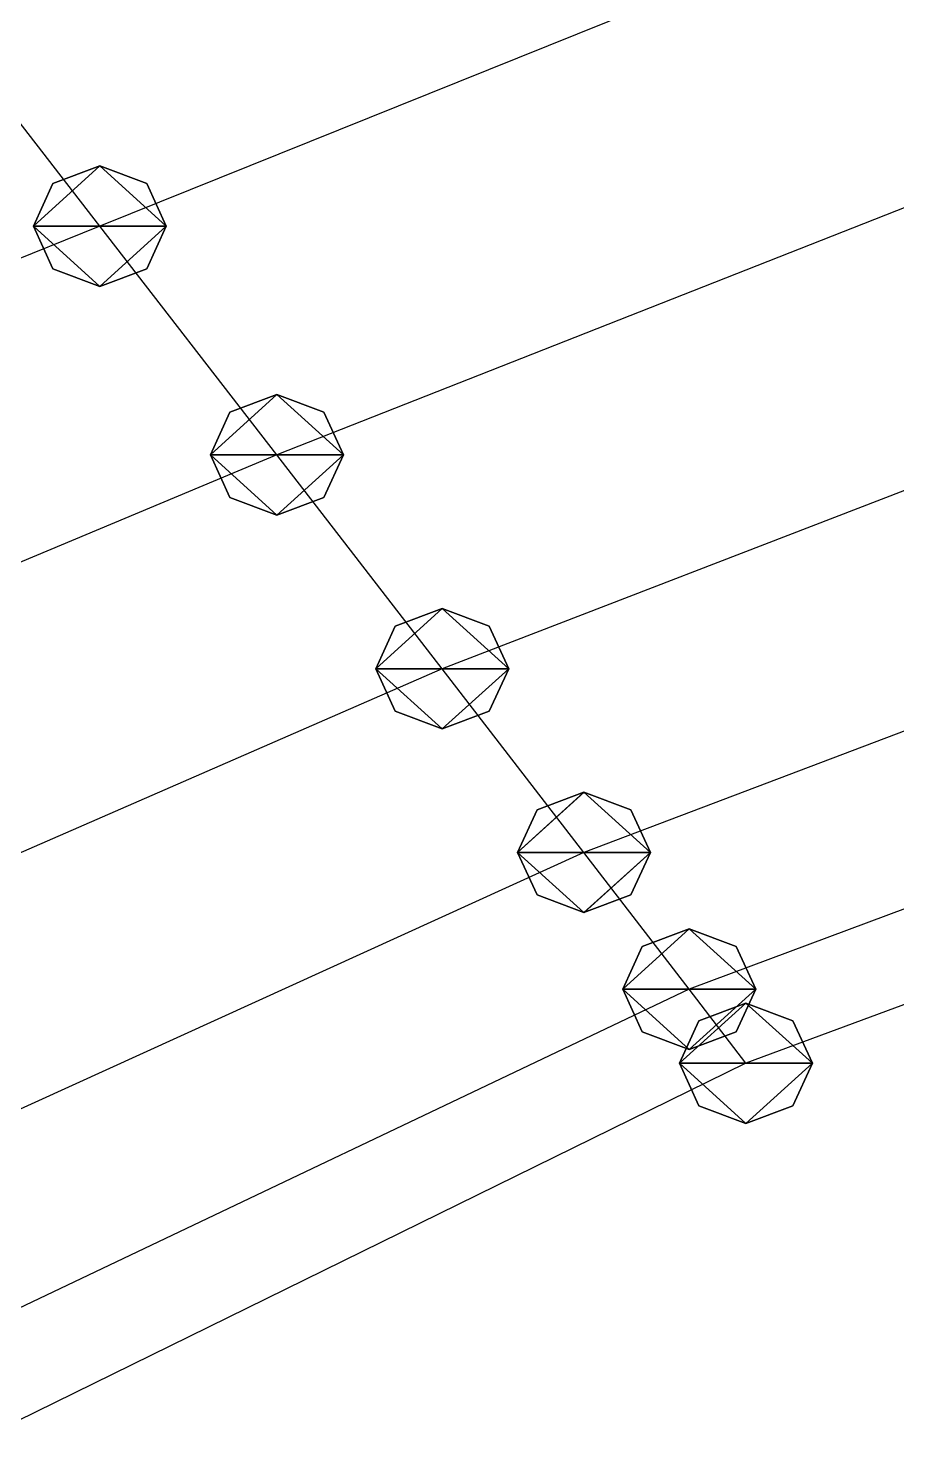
# Model space of a CAD drawing. Header units: metres. Extents: x -75 to 75, y -50 to 48.
# Drawn here: x -14.24 to -1.18, y -21.05 to 0.34 of the extents above; entities that cross this region are included whole.
import ezdxf

# ---------------------------------------------------------------- set-up
doc = ezdxf.new("R2010")
doc.units = ezdxf.units.M

msp = doc.modelspace()

# ---------------------------------------------------------------- linework, layer by layer
for p, q in [((-1.5900269, 2.034809, -205.29073), (-13.167967, -2.6319313, -209.17563)), ((-13.167967, -2.6319313, -209.17563), (-15.832083, 0.8082504, -208.72427)), ((1.3711014, -1.3933296, -205.37889), (-10.503803, -6.0720673, -209.6272)), ((-13.167967, -1.7256187, -209.59824), (-13.875073, -1.9910715, -209.47446)), ((-13.167967, -1.7256187, -209.59824), (-13.875073, -1.9910715, -209.47446)), ((-13.167967, -1.7256187, -209.59824), (-13.875073, -1.9910715, -209.47446)), ((-13.167967, -1.7256187, -209.59824), (-13.875073, -1.9910715, -209.47446)), ((-12.46086, -1.9910715, -209.47446), (-13.167967, -1.7256187, -209.59824)), ((-12.46086, -1.9910715, -209.47446), (-13.167967, -1.7256187, -209.59824)), ((-12.46086, -1.9910715, -209.47446), (-13.167967, -1.7256187, -209.59824)), ((-12.46086, -1.9910715, -209.47446), (-13.167967, -1.7256187, -209.59824)), ((-13.875073, -1.9910715, -209.47446), (-14.167967, -2.6319313, -209.17563)), ((-13.875073, -1.9910715, -209.47446), (-14.167967, -2.6319313, -209.17563)), ((-13.875073, -1.9910715, -209.47446), (-14.167967, -2.6319313, -209.17563)), ((-13.875073, -1.9910715, -209.47446), (-14.167967, -2.6319313, -209.17563)), ((-12.167967, -2.6319313, -209.17563), (-12.46086, -1.9910715, -209.47446)), ((-12.167967, -2.6319313, -209.17563), (-12.46086, -1.9910715, -209.47446)), ((-12.167967, -2.6319313, -209.17563), (-12.46086, -1.9910715, -209.47446)), ((-12.167967, -2.6319313, -209.17563), (-12.46086, -1.9910715, -209.47446)), ((-13.167967, -2.6319313, -209.17563), (-24.745731, -7.298603, -213.06104)), ((-14.167967, -2.6319313, -209.17563), (-13.875073, -3.2727911, -208.8768)), ((-14.167967, -2.6319313, -209.17563), (-13.875073, -3.2727911, -208.8768)), ((-14.167967, -2.6319313, -209.17563), (-13.875073, -3.2727911, -208.8768)), ((-14.167967, -2.6319313, -209.17563), (-13.875073, -3.2727911, -208.8768)), ((-10.503803, -6.0720673, -209.6272), (-13.167967, -2.6319313, -209.17563)), ((-12.46086, -3.2727911, -208.8768), (-12.167967, -2.6319313, -209.17563)), ((-12.46086, -3.2727911, -208.8768), (-12.167967, -2.6319313, -209.17563)), ((-12.46086, -3.2727911, -208.8768), (-12.167967, -2.6319313, -209.17563)), ((-12.46086, -3.2727911, -208.8768), (-12.167967, -2.6319313, -209.17563)), ((-13.875073, -3.2727911, -208.8768), (-13.167967, -3.538244, -208.75302)), ((-13.875073, -3.2727911, -208.8768), (-13.167967, -3.538244, -208.75302)), ((-13.875073, -3.2727911, -208.8768), (-13.167967, -3.538244, -208.75302)), ((-13.875073, -3.2727911, -208.8768), (-13.167967, -3.538244, -208.75302)), ((-13.167967, -3.538244, -208.75302), (-12.46086, -3.2727911, -208.8768)), ((-13.167967, -3.538244, -208.75302), (-12.46086, -3.2727911, -208.8768)), ((-13.167967, -3.538244, -208.75302), (-12.46086, -3.2727911, -208.8768)), ((-13.167967, -3.538244, -208.75302), (-12.46086, -3.2727911, -208.8768)), ((4.144375, -4.600334, -205.45767), (-8.014442, -9.290539, -210.05347)), ((-10.503803, -5.165755, -210.0498), (-11.21091, -5.4312077, -209.92603)), ((-10.503803, -5.165755, -210.0498), (-11.21091, -5.4312077, -209.92603)), ((-10.503803, -5.165755, -210.0498), (-11.21091, -5.4312077, -209.92603)), ((-10.503803, -5.165755, -210.0498), (-11.21091, -5.4312077, -209.92603)), ((-9.796697, -5.4312077, -209.92603), (-10.503803, -5.165755, -210.0498)), ((-9.796697, -5.4312077, -209.92603), (-10.503803, -5.165755, -210.0498)), ((-9.796697, -5.4312077, -209.92603), (-10.503803, -5.165755, -210.0498)), ((-9.796697, -5.4312077, -209.92603), (-10.503803, -5.165755, -210.0498)), ((-11.21091, -5.4312077, -209.92603), (-11.503803, -6.0720673, -209.6272)), ((-11.21091, -5.4312077, -209.92603), (-11.503803, -6.0720673, -209.6272)), ((-11.21091, -5.4312077, -209.92603), (-11.503803, -6.0720673, -209.6272)), ((-11.21091, -5.4312077, -209.92603), (-11.503803, -6.0720673, -209.6272)), ((-9.503803, -6.0720673, -209.6272), (-9.796697, -5.4312077, -209.92603)), ((-9.503803, -6.0720673, -209.6272), (-9.796697, -5.4312077, -209.92603)), ((-9.503803, -6.0720673, -209.6272), (-9.796697, -5.4312077, -209.92603)), ((-9.503803, -6.0720673, -209.6272), (-9.796697, -5.4312077, -209.92603)), ((-10.503803, -6.0720673, -209.6272), (-22.203707, -10.97242, -213.90125)), ((-11.503803, -6.0720673, -209.6272), (-11.21091, -6.712927, -209.32837)), ((-11.503803, -6.0720673, -209.6272), (-11.21091, -6.712927, -209.32837)), ((-11.503803, -6.0720673, -209.6272), (-11.21091, -6.712927, -209.32837)), ((-11.503803, -6.0720673, -209.6272), (-11.21091, -6.712927, -209.32837)), ((-8.014442, -9.290539, -210.05347), (-10.503803, -6.0720673, -209.6272)), ((-9.796697, -6.712927, -209.32837), (-9.503803, -6.0720673, -209.6272)), ((-9.796697, -6.712927, -209.32837), (-9.503803, -6.0720673, -209.6272)), ((-9.796697, -6.712927, -209.32837), (-9.503803, -6.0720673, -209.6272)), ((-9.796697, -6.712927, -209.32837), (-9.503803, -6.0720673, -209.6272)), ((-11.21091, -6.712927, -209.32837), (-10.503803, -6.9783797, -209.20459)), ((-11.21091, -6.712927, -209.32837), (-10.503803, -6.9783797, -209.20459)), ((-11.21091, -6.712927, -209.32837), (-10.503803, -6.9783797, -209.20459)), ((-11.21091, -6.712927, -209.32837), (-10.503803, -6.9783797, -209.20459)), ((-10.503803, -6.9783797, -209.20459), (-9.796697, -6.712927, -209.32837)), ((-10.503803, -6.9783797, -209.20459), (-9.796697, -6.712927, -209.32837)), ((-10.503803, -6.9783797, -209.20459), (-9.796697, -6.712927, -209.32837)), ((-10.503803, -6.9783797, -209.20459), (-9.796697, -6.712927, -209.32837)), ((6.5301094, -7.353119, -205.51892), (-5.88258, -12.053585, -210.42545)), ((-8.014442, -8.384226, -210.47607), (-8.721549, -8.649679, -210.3523)), ((-8.014442, -8.384226, -210.47607), (-8.721549, -8.649679, -210.3523)), ((-8.014442, -8.384226, -210.47607), (-8.721549, -8.649679, -210.3523)), ((-8.014442, -8.384226, -210.47607), (-8.721549, -8.649679, -210.3523)), ((-7.307336, -8.649679, -210.3523), (-8.014442, -8.384226, -210.47607)), ((-7.307336, -8.649679, -210.3523), (-8.014442, -8.384226, -210.47607)), ((-7.307336, -8.649679, -210.3523), (-8.014442, -8.384226, -210.47607)), ((-7.307336, -8.649679, -210.3523), (-8.014442, -8.384226, -210.47607)), ((-8.721549, -8.649679, -210.3523), (-9.014442, -9.290539, -210.05347)), ((-8.721549, -8.649679, -210.3523), (-9.014442, -9.290539, -210.05347)), ((-8.721549, -8.649679, -210.3523), (-9.014442, -9.290539, -210.05347)), ((-8.721549, -8.649679, -210.3523), (-9.014442, -9.290539, -210.05347)), ((-7.0144424, -9.290539, -210.05347), (-7.307336, -8.649679, -210.3523)), ((-7.0144424, -9.290539, -210.05347), (-7.307336, -8.649679, -210.3523)), ((-7.0144424, -9.290539, -210.05347), (-7.307336, -8.649679, -210.3523)), ((-7.0144424, -9.290539, -210.05347), (-7.307336, -8.649679, -210.3523)), ((-8.014442, -9.290539, -210.05347), (-19.815598, -14.436134, -214.70369)), ((-9.014442, -9.290539, -210.05347), (-8.721549, -9.931398, -209.75464)), ((-9.014442, -9.290539, -210.05347), (-8.721549, -9.931398, -209.75464)), ((-9.014442, -9.290539, -210.05347), (-8.721549, -9.931398, -209.75464)), ((-9.014442, -9.290539, -210.05347), (-8.721549, -9.931398, -209.75464)), ((-5.88258, -12.053585, -210.42545), (-8.014442, -9.290539, -210.05347)), ((-7.307336, -9.931398, -209.75464), (-7.0144424, -9.290539, -210.05347)), ((-7.307336, -9.931398, -209.75464), (-7.0144424, -9.290539, -210.05347)), ((-7.307336, -9.931398, -209.75464), (-7.0144424, -9.290539, -210.05347)), ((-7.307336, -9.931398, -209.75464), (-7.0144424, -9.290539, -210.05347)), ((8.313126, -9.404259, -205.55807), (-4.299095, -14.112785, -210.70879)), ((-8.721549, -9.931398, -209.75464), (-8.014442, -10.196852, -209.63086)), ((-8.721549, -9.931398, -209.75464), (-8.014442, -10.196852, -209.63086)), ((-8.721549, -9.931398, -209.75464), (-8.014442, -10.196852, -209.63086)), ((-8.721549, -9.931398, -209.75464), (-8.014442, -10.196852, -209.63086)), ((-8.014442, -10.196852, -209.63086), (-7.307336, -9.931398, -209.75464)), ((-8.014442, -10.196852, -209.63086), (-7.307336, -9.931398, -209.75464)), ((-8.014442, -10.196852, -209.63086), (-7.307336, -9.931398, -209.75464)), ((-8.014442, -10.196852, -209.63086), (-7.307336, -9.931398, -209.75464)), ((9.280712, -10.513889, -205.57565), (-3.4452515, -15.227013, -210.86554)), ((-5.88258, -11.147272, -210.84805), (-6.5896864, -11.412725, -210.72427)), ((-5.88258, -11.147272, -210.84805), (-6.5896864, -11.412725, -210.72427)), ((-5.88258, -11.147272, -210.84805), (-6.5896864, -11.412725, -210.72427)), ((-5.88258, -11.147272, -210.84805), (-6.5896864, -11.412725, -210.72427)), ((-5.175473, -11.412725, -210.72427), (-5.88258, -11.147272, -210.84805)), ((-5.175473, -11.412725, -210.72427), (-5.88258, -11.147272, -210.84805)), ((-5.175473, -11.412725, -210.72427), (-5.88258, -11.147272, -210.84805)), ((-5.175473, -11.412725, -210.72427), (-5.88258, -11.147272, -210.84805)), ((-6.5896864, -11.412725, -210.72427), (-6.88258, -12.053585, -210.42545)), ((-6.5896864, -11.412725, -210.72427), (-6.88258, -12.053585, -210.42545)), ((-6.5896864, -11.412725, -210.72427), (-6.88258, -12.053585, -210.42545)), ((-6.5896864, -11.412725, -210.72427), (-6.88258, -12.053585, -210.42545)), ((-4.88258, -12.053585, -210.42545), (-5.175473, -11.412725, -210.72427)), ((-4.88258, -12.053585, -210.42545), (-5.175473, -11.412725, -210.72427)), ((-4.88258, -12.053585, -210.42545), (-5.175473, -11.412725, -210.72427)), ((-4.88258, -12.053585, -210.42545), (-5.175473, -11.412725, -210.72427)), ((-5.88258, -12.053585, -210.42545), (-17.746729, -17.457804, -215.42078)), ((-6.88258, -12.053585, -210.42545), (-6.5896864, -12.694445, -210.12662)), ((-6.88258, -12.053585, -210.42545), (-6.5896864, -12.694445, -210.12662)), ((-6.88258, -12.053585, -210.42545), (-6.5896864, -12.694445, -210.12662)), ((-6.88258, -12.053585, -210.42545), (-6.5896864, -12.694445, -210.12662)), ((-4.299095, -14.112785, -210.70879), (-5.88258, -12.053585, -210.42545)), ((-5.175473, -12.694445, -210.12662), (-4.88258, -12.053585, -210.42545)), ((-5.175473, -12.694445, -210.12662), (-4.88258, -12.053585, -210.42545)), ((-5.175473, -12.694445, -210.12662), (-4.88258, -12.053585, -210.42545)), ((-5.175473, -12.694445, -210.12662), (-4.88258, -12.053585, -210.42545)), ((-6.5896864, -12.694445, -210.12662), (-5.88258, -12.959898, -210.00284)), ((-6.5896864, -12.694445, -210.12662), (-5.88258, -12.959898, -210.00284)), ((-6.5896864, -12.694445, -210.12662), (-5.88258, -12.959898, -210.00284)), ((-6.5896864, -12.694445, -210.12662), (-5.88258, -12.959898, -210.00284)), ((-5.88258, -12.959898, -210.00284), (-5.175473, -12.694445, -210.12662)), ((-5.88258, -12.959898, -210.00284), (-5.175473, -12.694445, -210.12662)), ((-5.88258, -12.959898, -210.00284), (-5.175473, -12.694445, -210.12662)), ((-5.88258, -12.959898, -210.00284), (-5.175473, -12.694445, -210.12662)), ((-4.299095, -13.206472, -211.1314), (-5.0062017, -13.471926, -211.00761)), ((-4.299095, -13.206472, -211.1314), (-5.0062017, -13.471926, -211.00761)), ((-4.299095, -13.206472, -211.1314), (-5.0062017, -13.471926, -211.00761)), ((-4.299095, -13.206472, -211.1314), (-5.0062017, -13.471926, -211.00761)), ((-3.5919886, -13.471926, -211.00761), (-4.299095, -13.206472, -211.1314)), ((-3.5919886, -13.471926, -211.00761), (-4.299095, -13.206472, -211.1314)), ((-3.5919886, -13.471926, -211.00761), (-4.299095, -13.206472, -211.1314)), ((-3.5919886, -13.471926, -211.00761), (-4.299095, -13.206472, -211.1314)), ((-5.0062017, -13.471926, -211.00761), (-5.299095, -14.112785, -210.70879)), ((-5.0062017, -13.471926, -211.00761), (-5.299095, -14.112785, -210.70879)), ((-5.0062017, -13.471926, -211.00761), (-5.299095, -14.112785, -210.70879)), ((-5.0062017, -13.471926, -211.00761), (-5.299095, -14.112785, -210.70879)), ((-3.2990952, -14.112785, -210.70879), (-3.5919886, -13.471926, -211.00761)), ((-3.2990952, -14.112785, -210.70879), (-3.5919886, -13.471926, -211.00761)), ((-3.2990952, -14.112785, -210.70879), (-3.5919886, -13.471926, -211.00761)), ((-3.2990952, -14.112785, -210.70879), (-3.5919886, -13.471926, -211.00761)), ((-4.299095, -14.112785, -210.70879), (-16.181488, -19.766182, -215.98651)), ((-5.299095, -14.112785, -210.70879), (-5.0062017, -14.753645, -210.40996)), ((-5.299095, -14.112785, -210.70879), (-5.0062017, -14.753645, -210.40996)), ((-5.299095, -14.112785, -210.70879), (-5.0062017, -14.753645, -210.40996)), ((-5.299095, -14.112785, -210.70879), (-5.0062017, -14.753645, -210.40996)), ((-3.4452515, -15.227013, -210.86554), (-4.299095, -14.112785, -210.70879)), ((-3.5919886, -14.753645, -210.40996), (-3.2990952, -14.112785, -210.70879)), ((-3.5919886, -14.753645, -210.40996), (-3.2990952, -14.112785, -210.70879)), ((-3.5919886, -14.753645, -210.40996), (-3.2990952, -14.112785, -210.70879)), ((-3.5919886, -14.753645, -210.40996), (-3.2990952, -14.112785, -210.70879)), ((-3.4452515, -14.3207, -211.28815), (-4.152358, -14.586153, -211.16437)), ((-3.4452515, -14.3207, -211.28815), (-4.152358, -14.586153, -211.16437)), ((-3.4452515, -14.3207, -211.28815), (-4.152358, -14.586153, -211.16437)), ((-2.7381449, -14.586153, -211.16437), (-3.4452515, -14.3207, -211.28815)), ((-2.7381449, -14.586153, -211.16437), (-3.4452515, -14.3207, -211.28815)), ((-2.7381449, -14.586153, -211.16437), (-3.4452515, -14.3207, -211.28815)), ((-5.0062017, -14.753645, -210.40996), (-4.299095, -15.019098, -210.28618)), ((-5.0062017, -14.753645, -210.40996), (-4.299095, -15.019098, -210.28618)), ((-5.0062017, -14.753645, -210.40996), (-4.299095, -15.019098, -210.28618)), ((-5.0062017, -14.753645, -210.40996), (-4.299095, -15.019098, -210.28618)), ((-4.152358, -14.586153, -211.16437), (-4.4452515, -15.227013, -210.86554)), ((-4.152358, -14.586153, -211.16437), (-4.4452515, -15.227013, -210.86554)), ((-4.152358, -14.586153, -211.16437), (-4.4452515, -15.227013, -210.86554)), ((-4.299095, -15.019098, -210.28618), (-3.5919886, -14.753645, -210.40996)), ((-4.299095, -15.019098, -210.28618), (-3.5919886, -14.753645, -210.40996)), ((-4.299095, -15.019098, -210.28618), (-3.5919886, -14.753645, -210.40996)), ((-4.299095, -15.019098, -210.28618), (-3.5919886, -14.753645, -210.40996)), ((-2.4452515, -15.227013, -210.86554), (-2.7381449, -14.586153, -211.16437)), ((-2.4452515, -15.227013, -210.86554), (-2.7381449, -14.586153, -211.16437)), ((-2.4452515, -15.227013, -210.86554), (-2.7381449, -14.586153, -211.16437)), ((-3.4452515, -15.227013, -210.86554), (-15.317217, -21.054234, -216.31291)), ((-4.4452515, -15.227013, -210.86554), (-4.152358, -15.867872, -210.56671)), ((-4.4452515, -15.227013, -210.86554), (-4.152358, -15.867872, -210.56671)), ((-4.4452515, -15.227013, -210.86554), (-4.152358, -15.867872, -210.56671)), ((-2.7381449, -15.867872, -210.56671), (-2.4452515, -15.227013, -210.86554)), ((-2.7381449, -15.867872, -210.56671), (-2.4452515, -15.227013, -210.86554)), ((-2.7381449, -15.867872, -210.56671), (-2.4452515, -15.227013, -210.86554)), ((-4.152358, -15.867872, -210.56671), (-3.4452515, -16.133326, -210.44293)), ((-4.152358, -15.867872, -210.56671), (-3.4452515, -16.133326, -210.44293)), ((-4.152358, -15.867872, -210.56671), (-3.4452515, -16.133326, -210.44293)), ((-3.4452515, -16.133326, -210.44293), (-2.7381449, -15.867872, -210.56671)), ((-3.4452515, -16.133326, -210.44293), (-2.7381449, -15.867872, -210.56671)), ((-3.4452515, -16.133326, -210.44293), (-2.7381449, -15.867872, -210.56671))]:
    msp.add_line(p, q)
for points in [[(-14.167967, -2.6319313, -209.17563), (-13.875073, -1.9910715, -209.47446), (-13.167967, -1.7256187, -209.59824), (-13.167867, -1.7255187, -209.59813)], [(-14.167967, -2.6319313, -209.17563), (-13.875073, -1.9910715, -209.47446), (-13.167967, -1.7256187, -209.59824), (-13.167867, -1.7255187, -209.59813)], [(-14.167967, -2.6319313, -209.17563), (-13.875073, -1.9910715, -209.47446), (-13.167967, -1.7256187, -209.59824), (-13.167867, -1.7255187, -209.59813)], [(-14.167967, -2.6319313, -209.17563), (-13.875073, -1.9910715, -209.47446), (-13.167967, -1.7256187, -209.59824), (-13.167867, -1.7255187, -209.59813)], [(-14.167967, -2.6319313, -209.17563), (-13.167967, -1.7256187, -209.59824), (-12.167967, -2.6319313, -209.17563), (-12.167867, -2.6318314, -209.17552)], [(-14.167967, -2.6319313, -209.17563), (-13.167967, -1.7256187, -209.59824), (-12.167967, -2.6319313, -209.17563), (-12.167867, -2.6318314, -209.17552)], [(-14.167967, -2.6319313, -209.17563), (-13.167967, -1.7256187, -209.59824), (-12.167967, -2.6319313, -209.17563), (-12.167867, -2.6318314, -209.17552)], [(-14.167967, -2.6319313, -209.17563), (-13.167967, -1.7256187, -209.59824), (-12.167967, -2.6319313, -209.17563), (-12.167867, -2.6318314, -209.17552)], [(-13.167967, -1.7256187, -209.59824), (-12.46086, -1.9910715, -209.47446), (-12.167967, -2.6319313, -209.17563), (-12.167867, -2.6318314, -209.17552)], [(-13.167967, -1.7256187, -209.59824), (-12.46086, -1.9910715, -209.47446), (-12.167967, -2.6319313, -209.17563), (-12.167867, -2.6318314, -209.17552)], [(-13.167967, -1.7256187, -209.59824), (-12.46086, -1.9910715, -209.47446), (-12.167967, -2.6319313, -209.17563), (-12.167867, -2.6318314, -209.17552)], [(-13.167967, -1.7256187, -209.59824), (-12.46086, -1.9910715, -209.47446), (-12.167967, -2.6319313, -209.17563), (-12.167867, -2.6318314, -209.17552)], [(-13.167967, -3.538244, -208.75302), (-13.875073, -3.2727911, -208.8768), (-14.167967, -2.6319313, -209.17563), (-14.167867, -2.6318314, -209.17552)], [(-12.167967, -2.6319313, -209.17563), (-13.167967, -3.538244, -208.75302), (-14.167967, -2.6319313, -209.17563), (-14.167867, -2.6318314, -209.17552)], [(-13.167967, -3.538244, -208.75302), (-13.875073, -3.2727911, -208.8768), (-14.167967, -2.6319313, -209.17563), (-14.167867, -2.6318314, -209.17552)], [(-12.167967, -2.6319313, -209.17563), (-13.167967, -3.538244, -208.75302), (-14.167967, -2.6319313, -209.17563), (-14.167867, -2.6318314, -209.17552)], [(-13.167967, -3.538244, -208.75302), (-13.875073, -3.2727911, -208.8768), (-14.167967, -2.6319313, -209.17563), (-14.167867, -2.6318314, -209.17552)], [(-12.167967, -2.6319313, -209.17563), (-13.167967, -3.538244, -208.75302), (-14.167967, -2.6319313, -209.17563), (-14.167867, -2.6318314, -209.17552)], [(-13.167967, -3.538244, -208.75302), (-13.875073, -3.2727911, -208.8768), (-14.167967, -2.6319313, -209.17563), (-14.167867, -2.6318314, -209.17552)], [(-12.167967, -2.6319313, -209.17563), (-13.167967, -3.538244, -208.75302), (-14.167967, -2.6319313, -209.17563), (-14.167867, -2.6318314, -209.17552)], [(-12.167967, -2.6319313, -209.17563), (-12.46086, -3.2727911, -208.8768), (-13.167967, -3.538244, -208.75302), (-13.167867, -3.538144, -208.75291)], [(-12.167967, -2.6319313, -209.17563), (-12.46086, -3.2727911, -208.8768), (-13.167967, -3.538244, -208.75302), (-13.167867, -3.538144, -208.75291)], [(-12.167967, -2.6319313, -209.17563), (-12.46086, -3.2727911, -208.8768), (-13.167967, -3.538244, -208.75302), (-13.167867, -3.538144, -208.75291)], [(-12.167967, -2.6319313, -209.17563), (-12.46086, -3.2727911, -208.8768), (-13.167967, -3.538244, -208.75302), (-13.167867, -3.538144, -208.75291)], [(-11.503803, -6.0720673, -209.6272), (-11.21091, -5.4312077, -209.92603), (-10.503803, -5.165755, -210.0498), (-10.503703, -5.1656547, -210.0497)], [(-11.503803, -6.0720673, -209.6272), (-11.21091, -5.4312077, -209.92603), (-10.503803, -5.165755, -210.0498), (-10.503703, -5.1656547, -210.0497)], [(-11.503803, -6.0720673, -209.6272), (-11.21091, -5.4312077, -209.92603), (-10.503803, -5.165755, -210.0498), (-10.503703, -5.1656547, -210.0497)], [(-11.503803, -6.0720673, -209.6272), (-11.21091, -5.4312077, -209.92603), (-10.503803, -5.165755, -210.0498), (-10.503703, -5.1656547, -210.0497)], [(-11.503803, -6.0720673, -209.6272), (-10.503803, -5.165755, -210.0498), (-9.503803, -6.0720673, -209.6272), (-9.503703, -6.071967, -209.62709)], [(-11.503803, -6.0720673, -209.6272), (-10.503803, -5.165755, -210.0498), (-9.503803, -6.0720673, -209.6272), (-9.503703, -6.071967, -209.62709)], [(-11.503803, -6.0720673, -209.6272), (-10.503803, -5.165755, -210.0498), (-9.503803, -6.0720673, -209.6272), (-9.503703, -6.071967, -209.62709)], [(-11.503803, -6.0720673, -209.6272), (-10.503803, -5.165755, -210.0498), (-9.503803, -6.0720673, -209.6272), (-9.503703, -6.071967, -209.62709)], [(-10.503803, -5.165755, -210.0498), (-9.796697, -5.4312077, -209.92603), (-9.503803, -6.0720673, -209.6272), (-9.503703, -6.071967, -209.62709)], [(-10.503803, -5.165755, -210.0498), (-9.796697, -5.4312077, -209.92603), (-9.503803, -6.0720673, -209.6272), (-9.503703, -6.071967, -209.62709)], [(-10.503803, -5.165755, -210.0498), (-9.796697, -5.4312077, -209.92603), (-9.503803, -6.0720673, -209.6272), (-9.503703, -6.071967, -209.62709)], [(-10.503803, -5.165755, -210.0498), (-9.796697, -5.4312077, -209.92603), (-9.503803, -6.0720673, -209.6272), (-9.503703, -6.071967, -209.62709)], [(-10.503803, -6.9783797, -209.20459), (-11.21091, -6.712927, -209.32837), (-11.503803, -6.0720673, -209.6272), (-11.503703, -6.071967, -209.62709)], [(-9.503803, -6.0720673, -209.6272), (-10.503803, -6.9783797, -209.20459), (-11.503803, -6.0720673, -209.6272), (-11.503703, -6.071967, -209.62709)], [(-10.503803, -6.9783797, -209.20459), (-11.21091, -6.712927, -209.32837), (-11.503803, -6.0720673, -209.6272), (-11.503703, -6.071967, -209.62709)], [(-9.503803, -6.0720673, -209.6272), (-10.503803, -6.9783797, -209.20459), (-11.503803, -6.0720673, -209.6272), (-11.503703, -6.071967, -209.62709)], [(-10.503803, -6.9783797, -209.20459), (-11.21091, -6.712927, -209.32837), (-11.503803, -6.0720673, -209.6272), (-11.503703, -6.071967, -209.62709)], [(-9.503803, -6.0720673, -209.6272), (-10.503803, -6.9783797, -209.20459), (-11.503803, -6.0720673, -209.6272), (-11.503703, -6.071967, -209.62709)], [(-10.503803, -6.9783797, -209.20459), (-11.21091, -6.712927, -209.32837), (-11.503803, -6.0720673, -209.6272), (-11.503703, -6.071967, -209.62709)], [(-9.503803, -6.0720673, -209.6272), (-10.503803, -6.9783797, -209.20459), (-11.503803, -6.0720673, -209.6272), (-11.503703, -6.071967, -209.62709)], [(-9.503803, -6.0720673, -209.6272), (-9.796697, -6.712927, -209.32837), (-10.503803, -6.9783797, -209.20459), (-10.503703, -6.9782796, -209.20448)], [(-9.503803, -6.0720673, -209.6272), (-9.796697, -6.712927, -209.32837), (-10.503803, -6.9783797, -209.20459), (-10.503703, -6.9782796, -209.20448)], [(-9.503803, -6.0720673, -209.6272), (-9.796697, -6.712927, -209.32837), (-10.503803, -6.9783797, -209.20459), (-10.503703, -6.9782796, -209.20448)], [(-9.503803, -6.0720673, -209.6272), (-9.796697, -6.712927, -209.32837), (-10.503803, -6.9783797, -209.20459), (-10.503703, -6.9782796, -209.20448)], [(-9.014442, -9.290539, -210.05347), (-8.721549, -8.649679, -210.3523), (-8.014442, -8.384226, -210.47607), (-8.014342, -8.384126, -210.47597)], [(-9.014442, -9.290539, -210.05347), (-8.721549, -8.649679, -210.3523), (-8.014442, -8.384226, -210.47607), (-8.014342, -8.384126, -210.47597)], [(-9.014442, -9.290539, -210.05347), (-8.721549, -8.649679, -210.3523), (-8.014442, -8.384226, -210.47607), (-8.014342, -8.384126, -210.47597)], [(-9.014442, -9.290539, -210.05347), (-8.721549, -8.649679, -210.3523), (-8.014442, -8.384226, -210.47607), (-8.014342, -8.384126, -210.47597)], [(-9.014442, -9.290539, -210.05347), (-8.014442, -8.384226, -210.47607), (-7.0144424, -9.290539, -210.05347), (-7.0143423, -9.290439, -210.05336)], [(-9.014442, -9.290539, -210.05347), (-8.014442, -8.384226, -210.47607), (-7.0144424, -9.290539, -210.05347), (-7.0143423, -9.290439, -210.05336)], [(-9.014442, -9.290539, -210.05347), (-8.014442, -8.384226, -210.47607), (-7.0144424, -9.290539, -210.05347), (-7.0143423, -9.290439, -210.05336)], [(-9.014442, -9.290539, -210.05347), (-8.014442, -8.384226, -210.47607), (-7.0144424, -9.290539, -210.05347), (-7.0143423, -9.290439, -210.05336)], [(-8.014442, -8.384226, -210.47607), (-7.307336, -8.649679, -210.3523), (-7.0144424, -9.290539, -210.05347), (-7.0143423, -9.290439, -210.05336)], [(-8.014442, -8.384226, -210.47607), (-7.307336, -8.649679, -210.3523), (-7.0144424, -9.290539, -210.05347), (-7.0143423, -9.290439, -210.05336)], [(-8.014442, -8.384226, -210.47607), (-7.307336, -8.649679, -210.3523), (-7.0144424, -9.290539, -210.05347), (-7.0143423, -9.290439, -210.05336)], [(-8.014442, -8.384226, -210.47607), (-7.307336, -8.649679, -210.3523), (-7.0144424, -9.290539, -210.05347), (-7.0143423, -9.290439, -210.05336)], [(-8.014442, -10.196852, -209.63086), (-8.721549, -9.931398, -209.75464), (-9.014442, -9.290539, -210.05347), (-9.014342, -9.290439, -210.05336)], [(-7.0144424, -9.290539, -210.05347), (-8.014442, -10.196852, -209.63086), (-9.014442, -9.290539, -210.05347), (-9.014342, -9.290439, -210.05336)], [(-8.014442, -10.196852, -209.63086), (-8.721549, -9.931398, -209.75464), (-9.014442, -9.290539, -210.05347), (-9.014342, -9.290439, -210.05336)], [(-7.0144424, -9.290539, -210.05347), (-8.014442, -10.196852, -209.63086), (-9.014442, -9.290539, -210.05347), (-9.014342, -9.290439, -210.05336)], [(-8.014442, -10.196852, -209.63086), (-8.721549, -9.931398, -209.75464), (-9.014442, -9.290539, -210.05347), (-9.014342, -9.290439, -210.05336)], [(-7.0144424, -9.290539, -210.05347), (-8.014442, -10.196852, -209.63086), (-9.014442, -9.290539, -210.05347), (-9.014342, -9.290439, -210.05336)], [(-8.014442, -10.196852, -209.63086), (-8.721549, -9.931398, -209.75464), (-9.014442, -9.290539, -210.05347), (-9.014342, -9.290439, -210.05336)], [(-7.0144424, -9.290539, -210.05347), (-8.014442, -10.196852, -209.63086), (-9.014442, -9.290539, -210.05347), (-9.014342, -9.290439, -210.05336)], [(-7.0144424, -9.290539, -210.05347), (-7.307336, -9.931398, -209.75464), (-8.014442, -10.196852, -209.63086), (-8.014342, -10.196752, -209.63075)], [(-7.0144424, -9.290539, -210.05347), (-7.307336, -9.931398, -209.75464), (-8.014442, -10.196852, -209.63086), (-8.014342, -10.196752, -209.63075)], [(-7.0144424, -9.290539, -210.05347), (-7.307336, -9.931398, -209.75464), (-8.014442, -10.196852, -209.63086), (-8.014342, -10.196752, -209.63075)], [(-7.0144424, -9.290539, -210.05347), (-7.307336, -9.931398, -209.75464), (-8.014442, -10.196852, -209.63086), (-8.014342, -10.196752, -209.63075)], [(-6.88258, -12.053585, -210.42545), (-6.5896864, -11.412725, -210.72427), (-5.88258, -11.147272, -210.84805), (-5.8824797, -11.147172, -210.84795)], [(-6.88258, -12.053585, -210.42545), (-6.5896864, -11.412725, -210.72427), (-5.88258, -11.147272, -210.84805), (-5.8824797, -11.147172, -210.84795)], [(-6.88258, -12.053585, -210.42545), (-6.5896864, -11.412725, -210.72427), (-5.88258, -11.147272, -210.84805), (-5.8824797, -11.147172, -210.84795)], [(-6.88258, -12.053585, -210.42545), (-6.5896864, -11.412725, -210.72427), (-5.88258, -11.147272, -210.84805), (-5.8824797, -11.147172, -210.84795)], [(-6.88258, -12.053585, -210.42545), (-5.88258, -11.147272, -210.84805), (-4.88258, -12.053585, -210.42545), (-4.8824797, -12.053485, -210.42534)], [(-6.88258, -12.053585, -210.42545), (-5.88258, -11.147272, -210.84805), (-4.88258, -12.053585, -210.42545), (-4.8824797, -12.053485, -210.42534)], [(-6.88258, -12.053585, -210.42545), (-5.88258, -11.147272, -210.84805), (-4.88258, -12.053585, -210.42545), (-4.8824797, -12.053485, -210.42534)], [(-6.88258, -12.053585, -210.42545), (-5.88258, -11.147272, -210.84805), (-4.88258, -12.053585, -210.42545), (-4.8824797, -12.053485, -210.42534)], [(-5.88258, -11.147272, -210.84805), (-5.175473, -11.412725, -210.72427), (-4.88258, -12.053585, -210.42545), (-4.8824797, -12.053485, -210.42534)], [(-5.88258, -11.147272, -210.84805), (-5.175473, -11.412725, -210.72427), (-4.88258, -12.053585, -210.42545), (-4.8824797, -12.053485, -210.42534)], [(-5.88258, -11.147272, -210.84805), (-5.175473, -11.412725, -210.72427), (-4.88258, -12.053585, -210.42545), (-4.8824797, -12.053485, -210.42534)], [(-5.88258, -11.147272, -210.84805), (-5.175473, -11.412725, -210.72427), (-4.88258, -12.053585, -210.42545), (-4.8824797, -12.053485, -210.42534)], [(-5.88258, -12.959898, -210.00284), (-6.5896864, -12.694445, -210.12662), (-6.88258, -12.053585, -210.42545), (-6.8824797, -12.053485, -210.42534)], [(-4.88258, -12.053585, -210.42545), (-5.88258, -12.959898, -210.00284), (-6.88258, -12.053585, -210.42545), (-6.8824797, -12.053485, -210.42534)], [(-5.88258, -12.959898, -210.00284), (-6.5896864, -12.694445, -210.12662), (-6.88258, -12.053585, -210.42545), (-6.8824797, -12.053485, -210.42534)], [(-4.88258, -12.053585, -210.42545), (-5.88258, -12.959898, -210.00284), (-6.88258, -12.053585, -210.42545), (-6.8824797, -12.053485, -210.42534)], [(-5.88258, -12.959898, -210.00284), (-6.5896864, -12.694445, -210.12662), (-6.88258, -12.053585, -210.42545), (-6.8824797, -12.053485, -210.42534)], [(-4.88258, -12.053585, -210.42545), (-5.88258, -12.959898, -210.00284), (-6.88258, -12.053585, -210.42545), (-6.8824797, -12.053485, -210.42534)], [(-5.88258, -12.959898, -210.00284), (-6.5896864, -12.694445, -210.12662), (-6.88258, -12.053585, -210.42545), (-6.8824797, -12.053485, -210.42534)], [(-4.88258, -12.053585, -210.42545), (-5.88258, -12.959898, -210.00284), (-6.88258, -12.053585, -210.42545), (-6.8824797, -12.053485, -210.42534)], [(-4.88258, -12.053585, -210.42545), (-5.175473, -12.694445, -210.12662), (-5.88258, -12.959898, -210.00284), (-5.8824797, -12.959798, -210.00273)], [(-4.88258, -12.053585, -210.42545), (-5.175473, -12.694445, -210.12662), (-5.88258, -12.959898, -210.00284), (-5.8824797, -12.959798, -210.00273)], [(-4.88258, -12.053585, -210.42545), (-5.175473, -12.694445, -210.12662), (-5.88258, -12.959898, -210.00284), (-5.8824797, -12.959798, -210.00273)], [(-4.88258, -12.053585, -210.42545), (-5.175473, -12.694445, -210.12662), (-5.88258, -12.959898, -210.00284), (-5.8824797, -12.959798, -210.00273)], [(-5.299095, -14.112785, -210.70879), (-5.0062017, -13.471926, -211.00761), (-4.299095, -13.206472, -211.1314), (-4.298995, -13.206372, -211.13129)], [(-5.299095, -14.112785, -210.70879), (-5.0062017, -13.471926, -211.00761), (-4.299095, -13.206472, -211.1314), (-4.298995, -13.206372, -211.13129)], [(-5.299095, -14.112785, -210.70879), (-5.0062017, -13.471926, -211.00761), (-4.299095, -13.206472, -211.1314), (-4.298995, -13.206372, -211.13129)], [(-5.299095, -14.112785, -210.70879), (-5.0062017, -13.471926, -211.00761), (-4.299095, -13.206472, -211.1314), (-4.298995, -13.206372, -211.13129)], [(-5.299095, -14.112785, -210.70879), (-4.299095, -13.206472, -211.1314), (-3.2990952, -14.112785, -210.70879), (-3.2989953, -14.112685, -210.70868)], [(-5.299095, -14.112785, -210.70879), (-4.299095, -13.206472, -211.1314), (-3.2990952, -14.112785, -210.70879), (-3.2989953, -14.112685, -210.70868)], [(-5.299095, -14.112785, -210.70879), (-4.299095, -13.206472, -211.1314), (-3.2990952, -14.112785, -210.70879), (-3.2989953, -14.112685, -210.70868)], [(-5.299095, -14.112785, -210.70879), (-4.299095, -13.206472, -211.1314), (-3.2990952, -14.112785, -210.70879), (-3.2989953, -14.112685, -210.70868)], [(-4.299095, -13.206472, -211.1314), (-3.5919886, -13.471926, -211.00761), (-3.2990952, -14.112785, -210.70879), (-3.2989953, -14.112685, -210.70868)], [(-4.299095, -13.206472, -211.1314), (-3.5919886, -13.471926, -211.00761), (-3.2990952, -14.112785, -210.70879), (-3.2989953, -14.112685, -210.70868)], [(-4.299095, -13.206472, -211.1314), (-3.5919886, -13.471926, -211.00761), (-3.2990952, -14.112785, -210.70879), (-3.2989953, -14.112685, -210.70868)], [(-4.299095, -13.206472, -211.1314), (-3.5919886, -13.471926, -211.00761), (-3.2990952, -14.112785, -210.70879), (-3.2989953, -14.112685, -210.70868)], [(-4.299095, -15.019098, -210.28618), (-5.0062017, -14.753645, -210.40996), (-5.299095, -14.112785, -210.70879), (-5.298995, -14.112685, -210.70868)], [(-3.2990952, -14.112785, -210.70879), (-4.299095, -15.019098, -210.28618), (-5.299095, -14.112785, -210.70879), (-5.298995, -14.112685, -210.70868)], [(-4.299095, -15.019098, -210.28618), (-5.0062017, -14.753645, -210.40996), (-5.299095, -14.112785, -210.70879), (-5.298995, -14.112685, -210.70868)], [(-3.2990952, -14.112785, -210.70879), (-4.299095, -15.019098, -210.28618), (-5.299095, -14.112785, -210.70879), (-5.298995, -14.112685, -210.70868)], [(-4.299095, -15.019098, -210.28618), (-5.0062017, -14.753645, -210.40996), (-5.299095, -14.112785, -210.70879), (-5.298995, -14.112685, -210.70868)], [(-3.2990952, -14.112785, -210.70879), (-4.299095, -15.019098, -210.28618), (-5.299095, -14.112785, -210.70879), (-5.298995, -14.112685, -210.70868)], [(-4.299095, -15.019098, -210.28618), (-5.0062017, -14.753645, -210.40996), (-5.299095, -14.112785, -210.70879), (-5.298995, -14.112685, -210.70868)], [(-3.2990952, -14.112785, -210.70879), (-4.299095, -15.019098, -210.28618), (-5.299095, -14.112785, -210.70879), (-5.298995, -14.112685, -210.70868)], [(-3.2990952, -14.112785, -210.70879), (-3.5919886, -14.753645, -210.40996), (-4.299095, -15.019098, -210.28618), (-4.298995, -15.018998, -210.28607)], [(-3.2990952, -14.112785, -210.70879), (-3.5919886, -14.753645, -210.40996), (-4.299095, -15.019098, -210.28618), (-4.298995, -15.018998, -210.28607)], [(-3.2990952, -14.112785, -210.70879), (-3.5919886, -14.753645, -210.40996), (-4.299095, -15.019098, -210.28618), (-4.298995, -15.018998, -210.28607)], [(-3.2990952, -14.112785, -210.70879), (-3.5919886, -14.753645, -210.40996), (-4.299095, -15.019098, -210.28618), (-4.298995, -15.018998, -210.28607)], [(-4.4452515, -15.227013, -210.86554), (-4.152358, -14.586153, -211.16437), (-3.4452515, -14.3207, -211.28815), (-3.4451516, -14.3206, -211.28804)], [(-4.4452515, -15.227013, -210.86554), (-4.152358, -14.586153, -211.16437), (-3.4452515, -14.3207, -211.28815), (-3.4451516, -14.3206, -211.28804)], [(-4.4452515, -15.227013, -210.86554), (-4.152358, -14.586153, -211.16437), (-3.4452515, -14.3207, -211.28815), (-3.4451516, -14.3206, -211.28804)], [(-4.4452515, -15.227013, -210.86554), (-3.4452515, -14.3207, -211.28815), (-2.4452515, -15.227013, -210.86554), (-2.4451516, -15.2269125, -210.86543)], [(-4.4452515, -15.227013, -210.86554), (-3.4452515, -14.3207, -211.28815), (-2.4452515, -15.227013, -210.86554), (-2.4451516, -15.2269125, -210.86543)], [(-4.4452515, -15.227013, -210.86554), (-3.4452515, -14.3207, -211.28815), (-2.4452515, -15.227013, -210.86554), (-2.4451516, -15.2269125, -210.86543)], [(-3.4452515, -14.3207, -211.28815), (-2.7381449, -14.586153, -211.16437), (-2.4452515, -15.227013, -210.86554), (-2.4451516, -15.2269125, -210.86543)], [(-3.4452515, -14.3207, -211.28815), (-2.7381449, -14.586153, -211.16437), (-2.4452515, -15.227013, -210.86554), (-2.4451516, -15.2269125, -210.86543)], [(-3.4452515, -14.3207, -211.28815), (-2.7381449, -14.586153, -211.16437), (-2.4452515, -15.227013, -210.86554), (-2.4451516, -15.2269125, -210.86543)], [(-3.4452515, -16.133326, -210.44293), (-4.152358, -15.867872, -210.56671), (-4.4452515, -15.227013, -210.86554), (-4.4451513, -15.2269125, -210.86543)], [(-2.4452515, -15.227013, -210.86554), (-3.4452515, -16.133326, -210.44293), (-4.4452515, -15.227013, -210.86554), (-4.4451513, -15.2269125, -210.86543)], [(-3.4452515, -16.133326, -210.44293), (-4.152358, -15.867872, -210.56671), (-4.4452515, -15.227013, -210.86554), (-4.4451513, -15.2269125, -210.86543)], [(-2.4452515, -15.227013, -210.86554), (-3.4452515, -16.133326, -210.44293), (-4.4452515, -15.227013, -210.86554), (-4.4451513, -15.2269125, -210.86543)], [(-3.4452515, -16.133326, -210.44293), (-4.152358, -15.867872, -210.56671), (-4.4452515, -15.227013, -210.86554), (-4.4451513, -15.2269125, -210.86543)], [(-2.4452515, -15.227013, -210.86554), (-3.4452515, -16.133326, -210.44293), (-4.4452515, -15.227013, -210.86554), (-4.4451513, -15.2269125, -210.86543)], [(-2.4452515, -15.227013, -210.86554), (-2.7381449, -15.867872, -210.56671), (-3.4452515, -16.133326, -210.44293), (-3.4451516, -16.133226, -210.44283)], [(-2.4452515, -15.227013, -210.86554), (-2.7381449, -15.867872, -210.56671), (-3.4452515, -16.133326, -210.44293), (-3.4451516, -16.133226, -210.44283)], [(-2.4452515, -15.227013, -210.86554), (-2.7381449, -15.867872, -210.56671), (-3.4452515, -16.133326, -210.44293), (-3.4451516, -16.133226, -210.44283)]]:
    msp.add_3dface(points)

doc.saveas('drawing.dxf')
